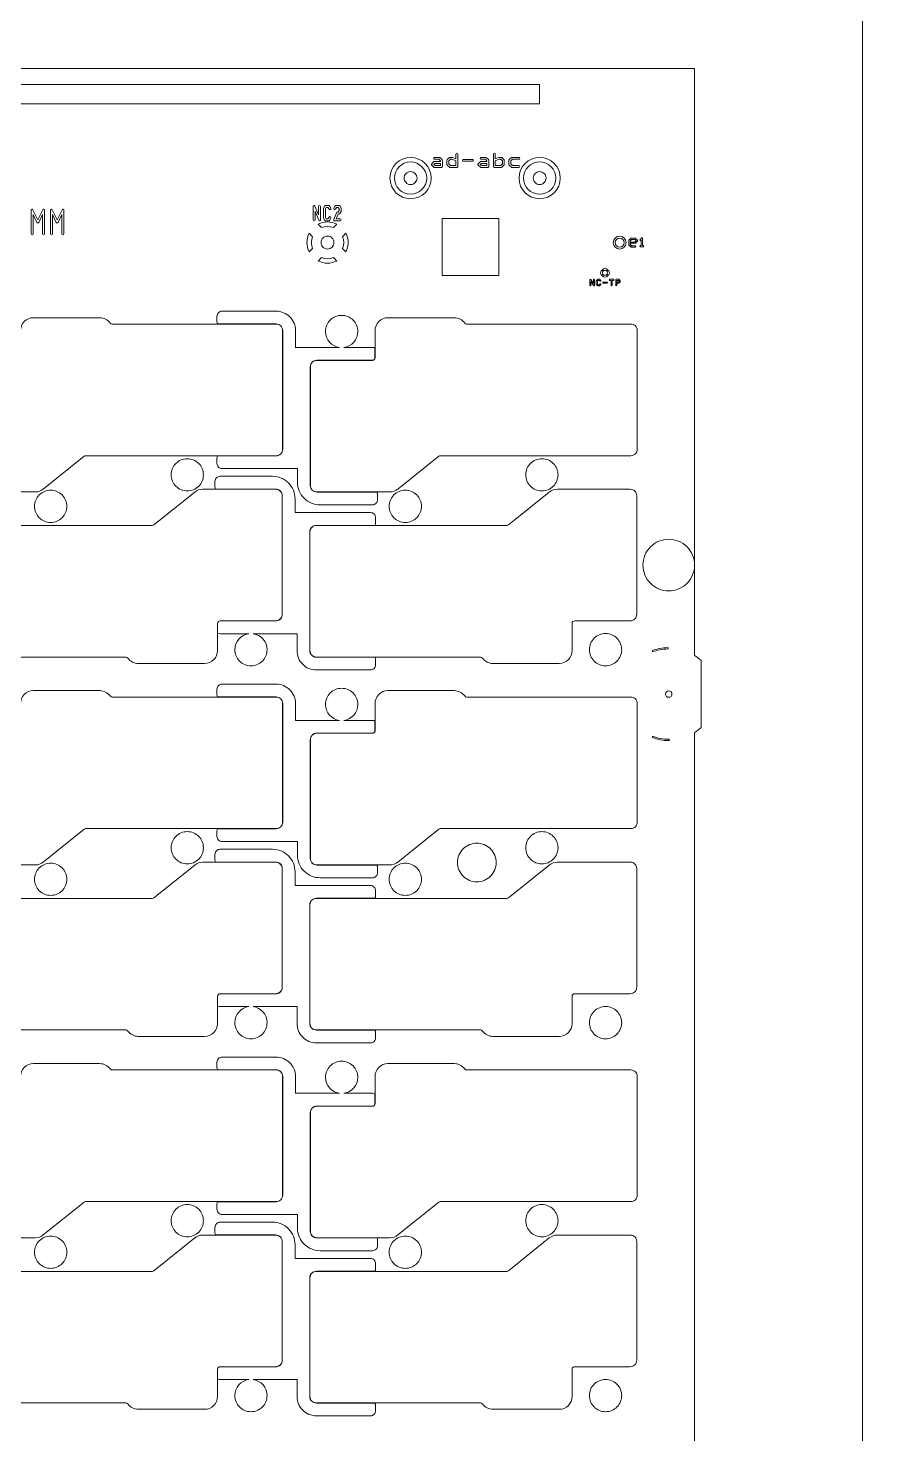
# Model space of a CAD drawing. Extents: x 2541 to 3941, y 2348 to 3338.
# Drawn here: x 3273 to 3338.8, y 3001.7 to 3110.6 of the extents above; entities that cross this region are included whole.
import ezdxf

# ---------------------------------------------------------------- set-up
doc = ezdxf.new("R2010")
doc.units = 0
doc.layers.get('0').update_dxf_attribs({"lineweight": 0})

msp = doc.modelspace()

# ---------------------------------------------------------------- linework, layer by layer
for p, q in [((3297.59671, 3093.29026), (3297.33209, 3093.55488)), ((3317.93313, 3091.46467), (3317.82412, 3091.57368))]:
    msp.add_line(p, q)
at = {"linetype": 'Continuous'}
for points in [[(3056.60194, 2683.81142, -1), (3056.60194, 2684.21142), (3057.60194, 2684.21142), (3057.60194, 2700.51142), (3057.60194, 2908.81142), (3056.60194, 2908.81142, -1), (3056.60194, 2909.21142), (3057.60194, 2909.21142), (3057.60194, 3107.51142), (3057.60194, 3123.81142), (3056.60194, 3123.81142, -1), (3056.60194, 3124.21142), (3057.60194, 3124.21142), (3057.60194, 3150.51142), (3070.60194, 3150.51142), (3324.60194, 3150.51142), (3337.60194, 3150.51142), (3337.60194, 3124.21142), (3338.60194, 3124.21142, -1), (3338.60194, 3123.81142), (3337.60194, 3123.81142), (3337.60194, 3107.51142)], [(3324.60194, 2906.01809, 0.044688), (3325.10194, 2906.42105), (3325.10194, 2911.60178, 0.044688), (3324.60194, 2912.00474), (3324.60194, 3056.01809, 0.044688), (3325.10194, 3056.42105), (3325.10194, 3061.60178, 0.044688), (3324.60194, 3062.00474), (3324.60194, 3069.01142), (3324.60194, 3107.51142), (3203.75143, 3107.51142, -0.249514), (3201.10194, 3102.53548), (3201.10194, 3094.11142), (3194.10194, 3094.11142), (3194.10194, 3102.75036, -0.233276), (3191.75143, 3107.51142), (3070.60194, 3107.51142), (3070.60194, 3084.01142)], [(3337.60194, 3107.51142), (3337.60194, 2909.21142), (3338.60194, 2909.21142, -1), (3338.60194, 2908.81142), (3337.60194, 2908.81142), (3337.60194, 2708.51142), (3335.65194, 2708.51142), (3335.65194, 2699.51142), (3337.60194, 2699.51142), (3337.60194, 2684.21142), (3338.60194, 2684.21142, -1), (3338.60194, 2683.81142), (3337.60194, 2683.81142), (3337.60194, 2667.51142), (3324.60194, 2667.51142)], [(3304.24215, 3100.0157, -0.443818), (3304.24215, 3100.12693), (3304.41574, 3100.28399, -0.187203), (3304.46631, 3100.3036), (3304.91284, 3100.3036), (3304.91284, 3100.35261), (3304.7851, 3100.46817), (3304.46631, 3100.46817, -1), (3304.46631, 3100.61817), (3304.81399, 3100.61817, -0.187191), (3304.86457, 3100.59856), (3305.0379, 3100.44174, -0.213178), (3305.06284, 3100.38589), (3305.06284, 3100.2286)], [(3306.11284, 3100.50213), (3306.11284, 3100.85774, -1), (3306.26284, 3100.85774), (3306.26284, 3099.91403, -0.414241), (3306.18784, 3099.83903), (3305.66631, 3099.83903, -0.187191), (3305.61574, 3099.85865), (3305.44241, 3100.01547, -0.213178), (3305.41747, 3100.07132)], [(3305.41747, 3100.07132), (3305.41747, 3100.38589, -0.213189), (3305.44241, 3100.44174), (3305.61574, 3100.59856, -0.187203), (3305.66631, 3100.61817), (3305.84015, 3100.61817, -0.107692), (3305.87133, 3100.61138), (3306.11284, 3100.50213)], [(3307.84215, 3100.0157, -0.443818), (3307.84215, 3100.12693), (3308.01574, 3100.28399, -0.187203), (3308.06631, 3100.3036), (3308.51284, 3100.3036), (3308.51284, 3100.35261), (3308.3851, 3100.46817), (3308.06631, 3100.46817, -1), (3308.06631, 3100.61817), (3308.41399, 3100.61817, -0.187191), (3308.46457, 3100.59856), (3308.6379, 3100.44174, -0.213178), (3308.66284, 3100.38589), (3308.66284, 3100.2286)], [(3309.01747, 3099.91403), (3309.01747, 3100.85774, -1), (3309.16747, 3100.85774), (3309.16747, 3100.50213)], [(3309.16747, 3100.50213), (3309.40897, 3100.61138, -0.107672), (3309.44015, 3100.61817), (3309.61399, 3100.61817, -0.187191), (3309.66457, 3100.59856), (3309.8379, 3100.44174, -0.213178), (3309.86284, 3100.38589), (3309.86284, 3100.07132, -0.213189), (3309.8379, 3100.01547), (3309.66457, 3099.85865, -0.187203), (3309.61399, 3099.83903), (3309.09247, 3099.83903, -0.414241), (3309.01747, 3099.91403)], [(3305.06284, 3100.2286), (3305.06284, 3099.91403, -0.414241), (3304.98784, 3099.83903), (3304.46631, 3099.83903, -0.187191), (3304.41574, 3099.85865), (3304.24215, 3100.0157)], [(3308.66284, 3100.2286), (3308.66284, 3099.91403, -0.414241), (3308.58784, 3099.83903), (3308.06631, 3099.83903, -0.187191), (3308.01574, 3099.85865), (3307.84215, 3100.0157)], [(3273.20194, 3094.68762), (3273.20194, 3096.52298, -0.796906), (3273.34674, 3096.55614), (3273.72436, 3095.77955)], [(3273.35434, 3096.19202), (3273.35434, 3094.68762, -1), (3273.20194, 3094.68762)], [(3274.09439, 3096.19202), (3273.79289, 3095.57198, -0.625713), (3273.65583, 3095.57198), (3273.35434, 3096.19202)], [(3273.72436, 3095.77955), (3274.10198, 3096.55614, -0.796918), (3274.24679, 3096.52298), (3274.24679, 3094.68762, -1), (3274.09439, 3094.68762), (3274.09439, 3096.19202)], [(3274.70194, 3094.68762), (3274.70194, 3096.52298, -0.796906), (3274.84674, 3096.55614), (3275.22436, 3095.77955)], [(3274.85434, 3096.19202), (3274.85434, 3094.68762, -1), (3274.70194, 3094.68762)], [(3275.59439, 3096.19202), (3275.29289, 3095.57198, -0.625713), (3275.15583, 3095.57198), (3274.85434, 3096.19202)], [(3275.22436, 3095.77955), (3275.60198, 3096.55614, -0.796918), (3275.74679, 3096.52298), (3275.74679, 3094.68762, -1), (3275.59439, 3094.68762), (3275.59439, 3096.19202)], [(3295.04838, 3095.77442), (3295.04838, 3096.81747, -0.822081), (3295.19276, 3096.84594), (3295.47884, 3096.15275)], [(3295.19838, 3096.43914), (3295.19838, 3095.77442, -1), (3295.04838, 3095.77442)], [(3295.47884, 3096.15275), (3295.47884, 3096.81747, -1), (3295.62884, 3096.81747), (3295.62884, 3095.77442, -0.822081), (3295.48446, 3095.74595), (3295.19838, 3096.43914)], [(3296.65411, 3095.80317), (3296.86923, 3096.32442, -0.304277), (3296.93861, 3096.37095), (3297.00445, 3096.37095), (3297.07884, 3096.49113), (3297.07884, 3096.62229), (3297.00445, 3096.74247), (3296.87278, 3096.74247), (3296.78715, 3096.60415, -1), (3296.65961, 3096.68311), (3296.76723, 3096.85695, -0.260808), (3296.83129, 3096.89247), (3297.04593, 3096.89247, -0.260808), (3297.11, 3096.85695), (3297.21761, 3096.68311, -0.140528), (3297.22884, 3096.64334), (3297.22884, 3096.47008, -0.140528), (3297.21761, 3096.43031), (3297.11, 3096.25647, -0.260808), (3297.04593, 3096.22095), (3296.98879, 3096.22095), (3296.83547, 3095.84942)], [(3296.8896, 3095.43968), (3296.62499, 3095.17506, 0.189152), (3295.71191, 3095.17506), (3295.44729, 3095.43968)], [(3296.83547, 3095.84942), (3297.15384, 3095.84942, -1), (3297.15384, 3095.69942), (3296.72338, 3095.69942, -0.534761), (3296.65411, 3095.80317)], [(3294.74018, 3094.73257), (3295.0048, 3094.46796, 0.09375), (3294.91845, 3094.01142, 0.093748), (3295.0048, 3093.55488), (3294.74018, 3093.29026)], [(3297.33209, 3093.55488, 0.189152), (3297.33209, 3094.46796), (3297.59671, 3094.73257)], [(3320.47295, 3094.20503), (3320.45897, 3094.19104, -1), (3320.38826, 3094.26175)], [(3320.52295, 3093.67971), (3320.42361, 3093.67971, -1), (3320.42361, 3093.77971), (3320.47295, 3093.77971), (3320.47295, 3094.20503)], [(3320.38826, 3094.26175), (3320.48744, 3094.36094, -0.669786), (3320.57295, 3094.32574), (3320.57295, 3093.77971), (3320.62229, 3093.77971, -1), (3320.62229, 3093.67971), (3320.52295, 3093.67971)], [(3295.44729, 3092.58315), (3295.71191, 3092.84777, 0.189152), (3296.62499, 3092.84777), (3296.8896, 3092.58315)], [(3317.39039, 3091.86599), (3317.49941, 3091.75698, 0.129207), (3317.47533, 3091.66533, 0.129217), (3317.49941, 3091.57368), (3317.39039, 3091.46467)], [(3317.4611, 3091.9367, -0.160546), (3317.66176, 3092.00283, -0.160548), (3317.86242, 3091.9367)], [(3317.86242, 3091.9367), (3317.75341, 3091.82769, 0.129207), (3317.66176, 3091.85177, 0.129217), (3317.57012, 3091.82769), (3317.4611, 3091.9367)], [(3317.82412, 3091.57368, 0.129207), (3317.8482, 3091.66533, 0.129217), (3317.82412, 3091.75698), (3317.93313, 3091.86599)], [(3317.93313, 3091.86599, -0.160546), (3317.99926, 3091.66533, -0.160548), (3317.93313, 3091.46467)], [(3316.49176, 3090.70533), (3316.49176, 3091.12245, -0.743057), (3316.56505, 3091.14474), (3316.76991, 3090.83744)], [(3316.57176, 3090.99044), (3316.57176, 3090.70533, -1), (3316.49176, 3090.70533)], [(3316.76991, 3090.83744), (3316.76991, 3091.12255, -1), (3316.84991, 3091.12255), (3316.84991, 3090.70543, -0.743057), (3316.77663, 3090.68314), (3316.57176, 3090.99044)], [(3317.4611, 3091.39396), (3317.57012, 3091.50297, 0.129207), (3317.66176, 3091.47889, 0.129217), (3317.75341, 3091.50297), (3317.86242, 3091.39396)], [(3317.86242, 3091.39396, -0.160546), (3317.66176, 3091.32783, -0.160548), (3317.4611, 3091.39396)], [(3287.60552, 3076.89142), (3287.60552, 3077.29142, -0.124386), (3287.65352, 3077.48142), (3292.19041, 3077.48142, 0.414365), (3292.70028, 3077.99155), (3292.70028, 3087.19142, 0.414366), (3292.19041, 3087.70155), (3287.65352, 3087.70155, -0.124392), (3287.60552, 3087.89155), (3287.60552, 3088.29155, -0.414218), (3288.00552, 3088.69155), (3292.19041, 3088.69155, -0.414364), (3293.69028, 3087.19091), (3293.69028, 3085.88155), (3297.09174, 3085.88155)], [(3297.09174, 3085.88155, -0.375312), (3296.00909, 3087.12073, -0.414215), (3297.25959, 3088.37123, -0.414215), (3298.51009, 3087.12073, -0.375311), (3297.42743, 3085.88155)], [(3297.42743, 3085.88155), (3299.64739, 3085.88155, -0.124388), (3299.83739, 3085.83354), (3299.83739, 3085.08155, -0.414224), (3299.64739, 3084.89155), (3295.34042, 3084.89155, 0.414218), (3294.83029, 3084.38142), (3294.83029, 3075.18154, 0.414217), (3295.34042, 3074.67142), (3299.99939, 3074.67142, -0.124388), (3300.04739, 3074.48142), (3300.04739, 3074.08142, -0.414218), (3299.64739, 3073.68142), (3295.59029, 3073.68142, -0.414215), (3293.84029, 3075.43142), (3293.84029, 3076.49142), (3288.00552, 3076.49142, -0.414218), (3287.60552, 3076.89142)], [(3287.44648, 3075.09142), (3287.44648, 3075.49142, -0.414218), (3287.84648, 3075.89142), (3291.90358, 3075.89142, -0.414215), (3293.65358, 3074.14142), (3293.65358, 3073.08142), (3299.48836, 3073.08142, -0.414218), (3299.88836, 3072.68142), (3299.88836, 3072.28142, -0.124388), (3299.84035, 3072.09142), (3295.30346, 3072.09142, 0.414365), (3294.79359, 3071.58129), (3294.79359, 3062.38142, 0.414366), (3295.30346, 3061.87128), (3299.84035, 3061.87128, -0.124388), (3299.88836, 3061.68128), (3299.88836, 3061.28128, -0.414218), (3299.48836, 3060.88128), (3295.30346, 3060.88128, -0.414364), (3293.80359, 3062.38192), (3293.80359, 3063.69129), (3290.40213, 3063.69129)], [(3290.06644, 3063.69129), (3287.84648, 3063.69129, -0.124386), (3287.65648, 3063.73929), (3287.65648, 3064.49129, -0.414224), (3287.84648, 3064.68129), (3292.15346, 3064.68129, 0.414218), (3292.66358, 3065.19141), (3292.66358, 3074.39129, 0.414217), (3292.15346, 3074.90142), (3287.49448, 3074.90142, -0.124392), (3287.44648, 3075.09142)], [(3290.40213, 3063.69129, -0.375312), (3291.48479, 3062.4521, -0.414215), (3290.23429, 3061.2016, -0.414215), (3288.98379, 3062.4521, -0.375311), (3290.06644, 3063.69129)], [(3287.60552, 3047.98142), (3287.60552, 3048.38142, -0.124386), (3287.65352, 3048.57142), (3292.19041, 3048.57142, 0.414365), (3292.70028, 3049.08155), (3292.70028, 3058.28142, 0.414366), (3292.19041, 3058.79155), (3287.65352, 3058.79155, -0.124392), (3287.60552, 3058.98155), (3287.60552, 3059.38155, -0.414218), (3288.00552, 3059.78155), (3292.19041, 3059.78155, -0.414364), (3293.69028, 3058.28091), (3293.69028, 3056.97155), (3297.09174, 3056.97155)], [(3297.09174, 3056.97155, -0.375312), (3296.00909, 3058.21073, -0.414215), (3297.25959, 3059.46123, -0.414215), (3298.51009, 3058.21073, -0.375311), (3297.42743, 3056.97155)], [(3297.42743, 3056.97155), (3299.64739, 3056.97155, -0.124388), (3299.83739, 3056.92354), (3299.83739, 3056.17155, -0.414224), (3299.64739, 3055.98155), (3295.34042, 3055.98155, 0.414218), (3294.83029, 3055.47142), (3294.83029, 3046.27154, 0.414217), (3295.34042, 3045.76142), (3299.99939, 3045.76142, -0.124388), (3300.04739, 3045.57142), (3300.04739, 3045.17142, -0.414218), (3299.64739, 3044.77142), (3295.59029, 3044.77142, -0.414215), (3293.84029, 3046.52142), (3293.84029, 3047.58142), (3288.00552, 3047.58142, -0.414218), (3287.60552, 3047.98142)], [(3287.44648, 3046.18142), (3287.44648, 3046.58142, -0.414218), (3287.84648, 3046.98142), (3291.90358, 3046.98142, -0.414215), (3293.65358, 3045.23142), (3293.65358, 3044.17142), (3299.48836, 3044.17142, -0.414218), (3299.88836, 3043.77142), (3299.88836, 3043.37142, -0.124388), (3299.84035, 3043.18142), (3295.30346, 3043.18142, 0.414365), (3294.79359, 3042.67129), (3294.79359, 3033.47142, 0.414366), (3295.30346, 3032.96128), (3299.84035, 3032.96128, -0.124388), (3299.88836, 3032.77128), (3299.88836, 3032.37128, -0.414218), (3299.48836, 3031.97128), (3295.30346, 3031.97128, -0.414364), (3293.80359, 3033.47192), (3293.80359, 3034.78129), (3290.40213, 3034.78129)], [(3290.06644, 3034.78129), (3287.84648, 3034.78129, -0.124386), (3287.65648, 3034.82929), (3287.65648, 3035.58129, -0.414224), (3287.84648, 3035.77129), (3292.15346, 3035.77129, 0.414218), (3292.66358, 3036.28141), (3292.66358, 3045.48129, 0.414217), (3292.15346, 3045.99142), (3287.49448, 3045.99142, -0.124392), (3287.44648, 3046.18142)], [(3290.40213, 3034.78129, -0.375312), (3291.48479, 3033.5421, -0.414215), (3290.23429, 3032.2916, -0.414215), (3288.98379, 3033.5421, -0.375311), (3290.06644, 3034.78129)], [(3287.60552, 3019.07142), (3287.60552, 3019.47142, -0.124386), (3287.65352, 3019.66142), (3292.19041, 3019.66142, 0.414365), (3292.70028, 3020.17155), (3292.70028, 3029.37142, 0.414366), (3292.19041, 3029.88155), (3287.65352, 3029.88155, -0.124392), (3287.60552, 3030.07155), (3287.60552, 3030.47155, -0.414218), (3288.00552, 3030.87155), (3292.19041, 3030.87155, -0.414364), (3293.69028, 3029.37091), (3293.69028, 3028.06155), (3297.09174, 3028.06155)], [(3297.09174, 3028.06155, -0.375312), (3296.00909, 3029.30073, -0.414215), (3297.25959, 3030.55123, -0.414215), (3298.51009, 3029.30073, -0.375311), (3297.42743, 3028.06155)], [(3297.42743, 3028.06155), (3299.64739, 3028.06155, -0.124388), (3299.83739, 3028.01354), (3299.83739, 3027.26155, -0.414224), (3299.64739, 3027.07155), (3295.34042, 3027.07155, 0.414218), (3294.83029, 3026.56142), (3294.83029, 3017.36154, 0.414217), (3295.34042, 3016.85142), (3299.99939, 3016.85142, -0.124388), (3300.04739, 3016.66142), (3300.04739, 3016.26142, -0.414218), (3299.64739, 3015.86142), (3295.59029, 3015.86142, -0.414215), (3293.84029, 3017.61142), (3293.84029, 3018.67142), (3288.00552, 3018.67142, -0.414218), (3287.60552, 3019.07142)], [(3287.44648, 3017.27142), (3287.44648, 3017.67142, -0.414218), (3287.84648, 3018.07142), (3291.90358, 3018.07142, -0.414215), (3293.65358, 3016.32142), (3293.65358, 3015.26142), (3299.48836, 3015.26142, -0.414218), (3299.88836, 3014.86142), (3299.88836, 3014.46142, -0.124388), (3299.84035, 3014.27142), (3295.30346, 3014.27142, 0.414365), (3294.79359, 3013.76129), (3294.79359, 3004.56142, 0.414366), (3295.30346, 3004.05128), (3299.84035, 3004.05128, -0.124388), (3299.88836, 3003.86128), (3299.88836, 3003.46128, -0.414218), (3299.48836, 3003.06128), (3295.30346, 3003.06128, -0.414364), (3293.80359, 3004.56192), (3293.80359, 3005.87129), (3290.40213, 3005.87129)], [(3290.06644, 3005.87129), (3287.84648, 3005.87129, -0.124386), (3287.65648, 3005.91929), (3287.65648, 3006.67129, -0.414224), (3287.84648, 3006.86129), (3292.15346, 3006.86129, 0.414218), (3292.66358, 3007.37141), (3292.66358, 3016.57129, 0.414217), (3292.15346, 3017.08142), (3287.49448, 3017.08142, -0.124392), (3287.44648, 3017.27142)], [(3290.40213, 3005.87129, -0.375312), (3291.48479, 3004.6321, -0.414215), (3290.23429, 3003.3816, -0.414215), (3288.98379, 3004.6321, -0.375311), (3290.06644, 3005.87129)]]:
    msp.add_lwpolyline(points, format="xyb", dxfattribs=at)
for points in [[(3210.70194, 3104.76142), (3210.70194, 3106.26142), (3312.60194, 3106.26142), (3312.60194, 3104.76142)], [(3305.56747, 3100.1046), (3305.69521, 3099.98903), (3306.11284, 3099.98903), (3306.11284, 3100.3375), (3305.82398, 3100.46817), (3305.69521, 3100.46817), (3305.56747, 3100.35261)], [(3309.16747, 3099.98903), (3309.5851, 3099.98903), (3309.71284, 3100.1046), (3309.71284, 3100.35261), (3309.5851, 3100.46817), (3309.45633, 3100.46817), (3309.16747, 3100.3375)], [(3304.40426, 3100.07132), (3304.49521, 3099.98903), (3304.91284, 3099.98903), (3304.91284, 3100.1536), (3304.49521, 3100.1536)], [(3308.00426, 3100.07132), (3308.09521, 3099.98903), (3308.51284, 3099.98903), (3308.51284, 3100.1536), (3308.09521, 3100.1536)], [(3305.04192, 3091.46525), (3305.04192, 3095.86525), (3309.44192, 3095.86525), (3309.44192, 3091.46525)], [(3319.60052, 3094.05379), (3319.97683, 3094.05379), (3320.07583, 3094.15279), (3319.97683, 3094.2518), (3319.72023, 3094.2518), (3319.60052, 3094.13208)], [(3318.57176, 3090.95394), (3318.7238, 3090.95394), (3318.76991, 3091.00005), (3318.76991, 3091.03644), (3318.7238, 3091.08255), (3318.57176, 3091.08255)]]:
    msp.add_lwpolyline(points, close=True, dxfattribs=at)
for points in [[(3306.69247, 3100.31089, -1), (3306.69247, 3100.46089), (3307.38784, 3100.46089, -1), (3307.38784, 3100.31089)], [(3310.21747, 3100.07132), (3310.21747, 3100.38589, -0.213189), (3310.24241, 3100.44174), (3310.41574, 3100.59856, -0.187203), (3310.46631, 3100.61817), (3310.98784, 3100.61817, -1), (3310.98784, 3100.46817), (3310.49521, 3100.46817), (3310.36747, 3100.35261), (3310.36747, 3100.1046), (3310.49521, 3099.98903), (3310.98784, 3099.98903, -1), (3310.98784, 3099.83903), (3310.46631, 3099.83903, -0.187191), (3310.41574, 3099.85865), (3310.24241, 3100.01547, -0.213178)], [(3302.10194, 3099.01142, -0.414217), (3302.60194, 3099.51142, -0.414217), (3303.10194, 3099.01142, -0.414217), (3302.60194, 3098.51142, -0.414217)], [(3312.10194, 3099.01142, -0.414217), (3312.60194, 3099.51142, -0.414217), (3313.10194, 3099.01142, -0.414217), (3312.60194, 3098.51142, -0.414217)], [(3295.84838, 3095.94856), (3295.84838, 3096.64334, -0.140528), (3295.85961, 3096.68311), (3295.96723, 3096.85695, -0.260808), (3296.03129, 3096.89247), (3296.24593, 3096.89247, -0.260808), (3296.31, 3096.85695), (3296.41761, 3096.68311, -1), (3296.29007, 3096.60415), (3296.20445, 3096.74247), (3296.07278, 3096.74247), (3295.99838, 3096.62229), (3295.99838, 3095.9696), (3296.07278, 3095.84942), (3296.20445, 3095.84942), (3296.29007, 3095.98774, -1), (3296.41761, 3095.90879), (3296.31, 3095.73495, -0.260808), (3296.24593, 3095.69942), (3296.03129, 3095.69942, -0.260808), (3295.96723, 3095.73495), (3295.85961, 3095.90879, -0.140528)], [(3295.66845, 3094.01142, -0.414217), (3296.16845, 3094.51142, -0.414217), (3296.66845, 3094.01142, -0.414217), (3296.16845, 3093.51142, -0.414217)], [(3319.50052, 3093.85478), (3319.50052, 3094.00379), (3319.50052, 3094.15279, -0.200121), (3319.51532, 3094.1883), (3319.66401, 3094.337, -0.200121), (3319.69952, 3094.3518), (3319.99754, 3094.3518, -0.200121), (3320.03305, 3094.337), (3320.1819, 3094.18815, -0.414249), (3320.1819, 3094.11744), (3320.03305, 3093.96859, -0.200121), (3319.99754, 3093.95379), (3319.60052, 3093.95379), (3319.60052, 3093.87549), (3319.72023, 3093.75577), (3319.99754, 3093.75577, -1), (3319.99754, 3093.65577), (3319.69952, 3093.65577, -0.200121), (3319.66401, 3093.67057), (3319.51532, 3093.81927, -0.200121)], [(3316.99176, 3090.77515), (3316.99176, 3091.05273, -0.200868), (3317.00348, 3091.0813), (3317.07301, 3091.15083, -0.200868), (3317.10159, 3091.16255), (3317.24009, 3091.16255, -0.200868), (3317.26866, 3091.15083), (3317.33819, 3091.0813, -1), (3317.28162, 3091.02473), (3317.2238, 3091.08255), (3317.11787, 3091.08255), (3317.07176, 3091.03644), (3317.07176, 3090.79144), (3317.11787, 3090.74533), (3317.2238, 3090.74533), (3317.28162, 3090.80315, -1), (3317.33819, 3090.74658), (3317.26866, 3090.67705, -0.200868), (3317.24009, 3090.66533), (3317.10159, 3090.66533, -0.200868), (3317.07301, 3090.67705), (3317.00348, 3090.74658, -0.200868)], [(3317.53176, 3090.87394, -1), (3317.53176, 3090.95394), (3317.80991, 3090.95394, -1), (3317.80991, 3090.87394)], [(3318.03176, 3091.08255, -1), (3318.03176, 3091.16255), (3318.17084, 3091.16255), (3318.30991, 3091.16255, -1), (3318.30991, 3091.08255), (3318.21084, 3091.08255), (3318.21084, 3090.70533, -1), (3318.13084, 3090.70533), (3318.13084, 3091.08255)], [(3318.49176, 3090.70533), (3318.49176, 3090.91394), (3318.49176, 3091.12255, -0.414265), (3318.53176, 3091.16255), (3318.74009, 3091.16255, -0.200868), (3318.76866, 3091.15083), (3318.83819, 3091.0813, -0.200868), (3318.84991, 3091.05273), (3318.84991, 3090.98376, -0.200868), (3318.83819, 3090.95519), (3318.76866, 3090.88566, -0.200868), (3318.74009, 3090.87394), (3318.57176, 3090.87394), (3318.57176, 3090.70533, -1)], [(3267.37029, 3075.18154), (3267.37029, 3084.38142, -0.414219), (3267.87042, 3084.88155), (3272.17739, 3084.88155, 0.414223), (3272.37739, 3085.08155), (3272.37739, 3087.18634, -0.414215), (3273.37739, 3088.18634), (3278.51429, 3088.18634, -0.24029), (3279.32392, 3087.77374, 0.240069), (3279.48536, 3087.69155), (3292.19041, 3087.69155, -0.414366), (3292.69028, 3087.19142), (3292.69028, 3077.99154, -0.414365), (3292.19041, 3077.49142), (3277.44088, 3077.49142, 0.170771), (3277.31567, 3077.44738), (3274.14472, 3074.90163, -0.170765), (3273.51862, 3074.68142), (3267.87042, 3074.68142, -0.414218)], [(3294.84029, 3075.18154), (3294.84029, 3084.38142, -0.414219), (3295.34042, 3084.88155), (3299.64739, 3084.88155, 0.414223), (3299.84739, 3085.08155), (3299.84739, 3087.18634, -0.414215), (3300.84739, 3088.18634), (3305.98429, 3088.18634, -0.24029), (3306.79392, 3087.77374, 0.240069), (3306.95536, 3087.69155), (3319.66041, 3087.69155, -0.414366), (3320.16028, 3087.19142), (3320.16028, 3077.99154, -0.414365), (3319.66041, 3077.49142), (3304.91088, 3077.49142, 0.170771), (3304.78567, 3077.44738), (3301.61472, 3074.90163, -0.170765), (3300.98862, 3074.68142), (3295.34042, 3074.68142, -0.414218)], [(3284.0517, 3076.00753, -0.414215), (3285.3022, 3077.25803, -0.414215), (3286.5527, 3076.00753, -0.414215), (3285.3022, 3074.75703, -0.414215)], [(3311.5217, 3076.00753, -0.414215), (3312.7722, 3077.25803, -0.414215), (3314.0227, 3076.00753, -0.414215), (3312.7722, 3074.75703, -0.414215)], [(3267.33359, 3062.38141), (3267.33359, 3071.58129, -0.414365), (3267.83346, 3072.08142), (3282.58299, 3072.08142, 0.170771), (3282.7082, 3072.12545), (3285.87915, 3074.6712, -0.170765), (3286.50525, 3074.89142), (3292.15346, 3074.89142, -0.414218), (3292.65358, 3074.39129), (3292.65358, 3065.19141, -0.414219), (3292.15346, 3064.69129), (3287.84648, 3064.69129, 0.414223), (3287.64648, 3064.49129), (3287.64648, 3062.38649, -0.414215), (3286.64648, 3061.38649), (3281.50959, 3061.38649, -0.24029), (3280.69995, 3061.79909, 0.240069), (3280.53851, 3061.88128), (3267.83346, 3061.88128, -0.414366)], [(3273.47117, 3073.5653, -0.414215), (3274.72167, 3074.8158, -0.414215), (3275.97217, 3073.5653, -0.414215), (3274.72167, 3072.3148, -0.414215)], [(3294.80359, 3062.38141), (3294.80359, 3071.58129, -0.414365), (3295.30346, 3072.08142), (3310.05299, 3072.08142, 0.170771), (3310.1782, 3072.12545), (3313.34915, 3074.6712, -0.170765), (3313.97525, 3074.89142), (3319.62346, 3074.89142, -0.414218), (3320.12358, 3074.39129), (3320.12358, 3065.19141, -0.414219), (3319.62346, 3064.69129), (3315.31648, 3064.69129, 0.414223), (3315.11648, 3064.49129), (3315.11648, 3062.38649, -0.414215), (3314.11648, 3061.38649), (3308.97959, 3061.38649, -0.24029), (3308.16995, 3061.79909, 0.240069), (3308.00851, 3061.88128), (3295.30346, 3061.88128, -0.414366)], [(3300.94117, 3073.5653, -0.414215), (3302.19167, 3074.8158, -0.414215), (3303.44217, 3073.5653, -0.414215), (3302.19167, 3072.3148, -0.414215)], [(3320.60194, 3069.01142, -0.414214), (3322.60194, 3071.01142, -0.414214), (3324.60194, 3069.01142, -0.414214), (3322.60194, 3067.01142, -0.414214)], [(3316.45379, 3062.4521, -0.414215), (3317.70429, 3063.7026, -0.414215), (3318.95479, 3062.4521, -0.414215), (3317.70429, 3061.2016, -0.414215)], [(3321.33303, 3062.27329), (3321.33303, 3062.38037, -0.084211), (3322.51493, 3062.61036, -1), (3322.51735, 3062.51039, 0.086927)], [(3267.37029, 3046.27154), (3267.37029, 3055.47142, -0.414219), (3267.87042, 3055.97155), (3272.17739, 3055.97155, 0.414223), (3272.37739, 3056.17155), (3272.37739, 3058.27634, -0.414215), (3273.37739, 3059.27634), (3278.51429, 3059.27634, -0.24029), (3279.32392, 3058.86374, 0.240069), (3279.48536, 3058.78155), (3292.19041, 3058.78155, -0.414366), (3292.69028, 3058.28142), (3292.69028, 3049.08154, -0.414365), (3292.19041, 3048.58142), (3277.44088, 3048.58142, 0.170771), (3277.31567, 3048.53738), (3274.14472, 3045.99163, -0.170765), (3273.51862, 3045.77142), (3267.87042, 3045.77142, -0.414218)], [(3294.84029, 3046.27154), (3294.84029, 3055.47142, -0.414219), (3295.34042, 3055.97155), (3299.64739, 3055.97155, 0.414223), (3299.84739, 3056.17155), (3299.84739, 3058.27634, -0.414215), (3300.84739, 3059.27634), (3305.98429, 3059.27634, -0.24029), (3306.79392, 3058.86374, 0.240069), (3306.95536, 3058.78155), (3319.66041, 3058.78155, -0.414366), (3320.16028, 3058.28142), (3320.16028, 3049.08154, -0.414365), (3319.66041, 3048.58142), (3304.91088, 3048.58142, 0.170771), (3304.78567, 3048.53738), (3301.61472, 3045.99163, -0.170765), (3300.98862, 3045.77142), (3295.34042, 3045.77142, -0.414218)], [(3322.35194, 3059.01142, -0.414222), (3322.60194, 3059.26142, -0.414222), (3322.85194, 3059.01142, -0.414222), (3322.60194, 3058.76142, -0.414222)], [(3321.33303, 3055.64246), (3321.33303, 3055.74954, 0.093577), (3322.6097, 3055.51142, -1), (3322.60992, 3055.41142, -0.090859)], [(3284.0517, 3047.09753, -0.414215), (3285.3022, 3048.34803, -0.414215), (3286.5527, 3047.09753, -0.414215), (3285.3022, 3045.84703, -0.414215)], [(3311.5217, 3047.09753, -0.414215), (3312.7722, 3048.34803, -0.414215), (3314.0227, 3047.09753, -0.414215), (3312.7722, 3045.84703, -0.414215)], [(3306.23117, 3045.95385, -0.414215), (3307.73117, 3047.45385, -0.414215), (3309.23117, 3045.95385, -0.414215), (3307.73117, 3044.45385, -0.414215)], [(3267.33359, 3033.47141), (3267.33359, 3042.67129, -0.414365), (3267.83346, 3043.17142), (3282.58299, 3043.17142, 0.170771), (3282.7082, 3043.21545), (3285.87915, 3045.7612, -0.170765), (3286.50525, 3045.98142), (3292.15346, 3045.98142, -0.414218), (3292.65358, 3045.48129), (3292.65358, 3036.28141, -0.414219), (3292.15346, 3035.78129), (3287.84648, 3035.78129, 0.414223), (3287.64648, 3035.58129), (3287.64648, 3033.47649, -0.414215), (3286.64648, 3032.47649), (3281.50959, 3032.47649, -0.24029), (3280.69995, 3032.88909, 0.240069), (3280.53851, 3032.97128), (3267.83346, 3032.97128, -0.414366)], [(3273.47117, 3044.6553, -0.414215), (3274.72167, 3045.9058, -0.414215), (3275.97217, 3044.6553, -0.414215), (3274.72167, 3043.4048, -0.414215)], [(3294.80359, 3033.47141), (3294.80359, 3042.67129, -0.414365), (3295.30346, 3043.17142), (3310.05299, 3043.17142, 0.170771), (3310.1782, 3043.21545), (3313.34915, 3045.7612, -0.170765), (3313.97525, 3045.98142), (3319.62346, 3045.98142, -0.414218), (3320.12358, 3045.48129), (3320.12358, 3036.28141, -0.414219), (3319.62346, 3035.78129), (3315.31648, 3035.78129, 0.414223), (3315.11648, 3035.58129), (3315.11648, 3033.47649, -0.414215), (3314.11648, 3032.47649), (3308.97959, 3032.47649, -0.24029), (3308.16995, 3032.88909, 0.240069), (3308.00851, 3032.97128), (3295.30346, 3032.97128, -0.414366)], [(3300.94117, 3044.6553, -0.414215), (3302.19167, 3045.9058, -0.414215), (3303.44217, 3044.6553, -0.414215), (3302.19167, 3043.4048, -0.414215)], [(3316.45379, 3033.5421, -0.414215), (3317.70429, 3034.7926, -0.414215), (3318.95479, 3033.5421, -0.414215), (3317.70429, 3032.2916, -0.414215)], [(3267.37029, 3017.36154), (3267.37029, 3026.56142, -0.414219), (3267.87042, 3027.06155), (3272.17739, 3027.06155, 0.414223), (3272.37739, 3027.26155), (3272.37739, 3029.36634, -0.414215), (3273.37739, 3030.36634), (3278.51429, 3030.36634, -0.24029), (3279.32392, 3029.95374, 0.240069), (3279.48536, 3029.87155), (3292.19041, 3029.87155, -0.414366), (3292.69028, 3029.37142), (3292.69028, 3020.17154, -0.414365), (3292.19041, 3019.67142), (3277.44088, 3019.67142, 0.170771), (3277.31567, 3019.62738), (3274.14472, 3017.08163, -0.170765), (3273.51862, 3016.86142), (3267.87042, 3016.86142, -0.414218)], [(3294.84029, 3017.36154), (3294.84029, 3026.56142, -0.414219), (3295.34042, 3027.06155), (3299.64739, 3027.06155, 0.414223), (3299.84739, 3027.26155), (3299.84739, 3029.36634, -0.414215), (3300.84739, 3030.36634), (3305.98429, 3030.36634, -0.24029), (3306.79392, 3029.95374, 0.240069), (3306.95536, 3029.87155), (3319.66041, 3029.87155, -0.414366), (3320.16028, 3029.37142), (3320.16028, 3020.17154, -0.414365), (3319.66041, 3019.67142), (3304.91088, 3019.67142, 0.170771), (3304.78567, 3019.62738), (3301.61472, 3017.08163, -0.170765), (3300.98862, 3016.86142), (3295.34042, 3016.86142, -0.414218)], [(3284.0517, 3018.18753, -0.414215), (3285.3022, 3019.43803, -0.414215), (3286.5527, 3018.18753, -0.414215), (3285.3022, 3016.93703, -0.414215)], [(3311.5217, 3018.18753, -0.414215), (3312.7722, 3019.43803, -0.414215), (3314.0227, 3018.18753, -0.414215), (3312.7722, 3016.93703, -0.414215)], [(3267.33359, 3004.56141), (3267.33359, 3013.76129, -0.414365), (3267.83346, 3014.26142), (3282.58299, 3014.26142, 0.170771), (3282.7082, 3014.30545), (3285.87915, 3016.8512, -0.170765), (3286.50525, 3017.07142), (3292.15346, 3017.07142, -0.414218), (3292.65358, 3016.57129), (3292.65358, 3007.37141, -0.414219), (3292.15346, 3006.87129), (3287.84648, 3006.87129, 0.414223), (3287.64648, 3006.67129), (3287.64648, 3004.56649, -0.414215), (3286.64648, 3003.56649), (3281.50959, 3003.56649, -0.24029), (3280.69995, 3003.97909, 0.240069), (3280.53851, 3004.06128), (3267.83346, 3004.06128, -0.414366)], [(3273.47117, 3015.7453, -0.414215), (3274.72167, 3016.9958, -0.414215), (3275.97217, 3015.7453, -0.414215), (3274.72167, 3014.4948, -0.414215)], [(3294.80359, 3004.56141), (3294.80359, 3013.76129, -0.414365), (3295.30346, 3014.26142), (3310.05299, 3014.26142, 0.170771), (3310.1782, 3014.30545), (3313.34915, 3016.8512, -0.170765), (3313.97525, 3017.07142), (3319.62346, 3017.07142, -0.414218), (3320.12358, 3016.57129), (3320.12358, 3007.37141, -0.414219), (3319.62346, 3006.87129), (3315.31648, 3006.87129, 0.414223), (3315.11648, 3006.67129), (3315.11648, 3004.56649, -0.414215), (3314.11648, 3003.56649), (3308.97959, 3003.56649, -0.24029), (3308.16995, 3003.97909, 0.240069), (3308.00851, 3004.06128), (3295.30346, 3004.06128, -0.414366)], [(3300.94117, 3015.7453, -0.414215), (3302.19167, 3016.9958, -0.414215), (3303.44217, 3015.7453, -0.414215), (3302.19167, 3014.4948, -0.414215)], [(3316.45379, 3004.6321, -0.414215), (3317.70429, 3005.8826, -0.414215), (3318.95479, 3004.6321, -0.414215), (3317.70429, 3003.3816, -0.414215)]]:
    msp.add_lwpolyline(points, format="xyb", close=True, dxfattribs=at)
for centre, radius in [((3302.60194, 3099.01142), 1.6), ((3312.60194, 3099.01142), 1.6), ((3302.60194, 3099.01142), 1.25), ((3312.60194, 3099.01142), 1.25), ((3318.80194, 3094.01142), 0.5), ((3318.80194, 3094.01142), 0.35)]:
    msp.add_circle(centre, radius)
for centre, radius, start, end in [((3296.16845, 3094.01142), 1.6, 63.209902, 116.790098), ((3296.16845, 3094.01142), 1.6, 153.209942, 180.00005), ((3296.16845, 3094.01141), 1.6, 179.99995, 206.790058), ((3296.16845, 3094.01142), 1.6, 333.209902, 26.790098), ((3296.16845, 3094.01142), 1.6, 243.209902, 296.790098), ((3317.66176, 3091.66533), 0.3375, 143.519495, 179.999948), ((3317.66176, 3091.66533), 0.3375, 180.000052, 216.480505)]:
    msp.add_arc(centre, radius, start, end)

doc.saveas('drawing.dxf')
